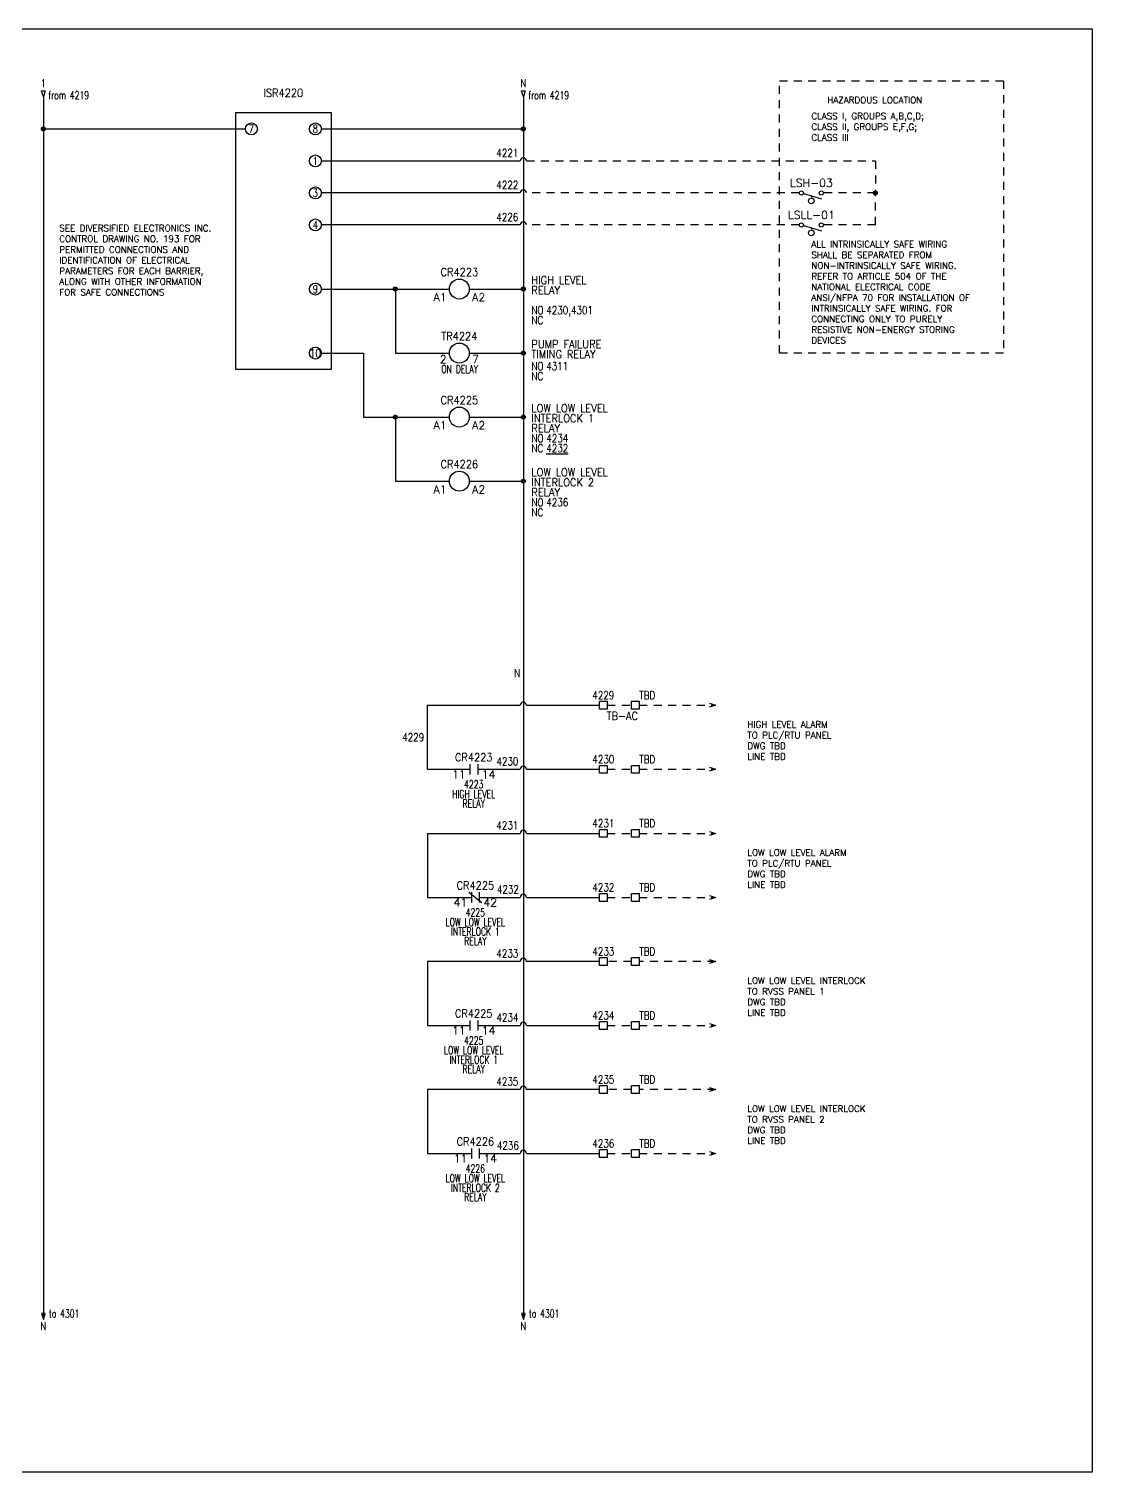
# Model space of a CAD drawing. Header units: inches. Extents: x 0 to 33.9, y 0 to 22.6.
# Drawn here: x 17.27 to 33.89, y 0.02 to 22.56 of the extents above; entities that cross this region are included whole.
import ezdxf
from ezdxf.enums import TextEntityAlignment as Align

# ---------------------------------------------------------------- set-up
doc = ezdxf.new("R2010")
doc.units = ezdxf.units.IN
doc.header["$MEASUREMENT"] = 0
doc.linetypes.add('HIDDEN2', pattern=[0.1875, 0.125, -0.0625])
for name, color, linetype in [('DESC', 150, 'Continuous'), ('DESCCHILD', 20, 'Continuous'), ('MISC', 7, 'Continuous'), ('SYMS', 7, 'Continuous'), ('TAGFIXED', 7, 'Continuous'), ('TAGS', 150, 'Continuous'), ('TERMS', 123, 'Continuous'), ('WIRENO', 72, 'Continuous'), ('WIREREF', 52, 'Continuous'), ('WIREREF_DEST', 52, 'Continuous'), ('WIRES', 7, 'Continuous'), ('XREF', 7, 'Continuous'), ('XREFCHILD', 134, 'Continuous')]:
    doc.layers.add(name, color=color, linetype=linetype)
doc.layers.add('VIEWPORTS', color=10, linetype='Continuous', plot=False)
doc.styles.get("Standard").update_dxf_attribs({"font": 'romans.shx'})
doc.styles.add('WD', font='romans.shx')

# ---------------------------------------------------------------- blocks, each defined once
blk = doc.blocks.new('WDDOT')
for radius in [0.03, 0.0187, 0.00929]:
    blk.add_circle((0, 0), radius)
blk = doc.blocks.new('HFL11')
at = {"linetype": 'Continuous'}
blk.add_line((-0.125, -0.01), (0.157, -0.091), dxfattribs=at)
blk.add_line((0, -0.046), (0, -0.08))
for centre, radius in [((-0.155, 0), 0.0322), ((0.155, 0), 0.0322), ((0, -0.125), 0.0442)]:
    blk.add_circle(centre, radius)
at = {"style": 'WD', "width": 0.7}
for tag, p in [('INST', (0, 0.732)), ('LOC', (0, 0.562)), ('DESC1', (0, 0.406)), ('DESC2', (0, 0.25)), ('XREF', (0, -0.332)), ('WDTAGALT', (0, -0.5))]:
    blk.add_attdef(tag, text='', height=0.125, dxfattribs=at).set_placement(p, align=Align.CENTER)
at = {"style": 'WD'}
blk.add_attdef('TAG1', text='', height=0.125, dxfattribs=at).set_placement((0, 0.094), align=Align.CENTER)
for tag, p, height, flags in [('X4TERM01', (-0.188, 0), 0.0125, 1), ('FAMILY', (0.038, 0.037), 0.01, 9), ('CONTACT', (0.038, 0.02), 0.01, 1), ('X1TERM02', (0.188, 0), 0.0125, 1)]:
    blk.add_attdef(tag, p, '', height=height, dxfattribs=dict(at, flags=flags))
for tag, p in [('X2LINK', (0, 0.031)), ('X8LINK', (0, -0.219))]:
    blk.add_attdef(tag, p, '', height=0.01, dxfattribs=at)
at = {"linetype": 'Continuous', "style": 'WD', "flags": 9}
for tag, p in [('CAT', (0.063, -0.007)), ('ASSYCODE', (0.063, -0.049)), ('MFG', (0.063, -0.027))]:
    blk.add_attdef(tag, text='', height=0.01, dxfattribs=at).set_placement(p, align=Align.CENTER)
at = {"linetype": 'Continuous', "style": 'WD', "flags": 8}
blk.add_attdef('TERM01', text='', height=0.125, dxfattribs=at).set_placement((-0.25, -0.031), align=Align.TOP_RIGHT)
blk.add_attdef('TERM02', text='', height=0.125, dxfattribs=at).set_placement((0.25, -0.031), align=Align.TOP_LEFT)
at = {"style": 'WD', "width": 0.7}
blk.add_attdef('RATING1', (0.249, -0.306), '', height=0.125, dxfattribs=at)
blk = doc.blocks.new('HCR1')
blk.add_circle((0, 0), 0.156)
at = {"style": 'WD'}
for tag, width, p in [('INST', 0.7, (0.006, 0.528)), ('LOC', 0.7, (0.006, 0.359)), ('TAG1', 0.9, (0, 0.202))]:
    blk.add_attdef(tag, text='', height=0.125, dxfattribs=dict(at, width=width)).set_placement(p, align=Align.CENTER)
at = {"style": 'WD', "flags": 1}
for tag, p in [('X4TERM01', (-0.156, 0)), ('X1TERM02', (0.156, 0))]:
    blk.add_attdef(tag, p, '', height=0.0125, dxfattribs=at)
at = {"linetype": 'Continuous', "style": 'WD', "flags": 9}
blk.add_attdef('ASSYCODE', text='', height=0.01, dxfattribs=at).set_placement((0, 0.125), align=Align.CENTER)
at = {"style": 'WD', "flags": 9}
blk.add_attdef('FAMILY', text='', height=0.01, dxfattribs=at).set_placement((-0.005, 0.17), align=Align.CENTER)
at = {"linetype": 'Continuous', "style": 'WD', "flags": 1}
for tag, p in [('MFG', (0, 0.14)), ('CAT', (0, 0.159))]:
    blk.add_attdef(tag, text='', height=0.01, dxfattribs=at).set_placement(p, align=Align.MIDDLE)
at = {"style": 'WD'}
for tag, p, width in [('DESC1', (1.126, 0.076), 0.9), ('DESC2', (1.126, -0.081), 0.9), ('DESC3', (1.126, -0.237), 0.9), ('XREFNO', (1.359, -0.393), 0.8), ('XREFNC', (1.359, -0.549), 0.8)]:
    blk.add_attdef(tag, p, '', height=0.125, dxfattribs=dict(at, width=width))
at = {"linetype": 'Continuous', "style": 'WD'}
blk.add_attdef('TERM01', text='', height=0.125, dxfattribs=at).set_placement((-0.2, -0.066), align=Align.TOP_RIGHT)
blk.add_attdef('TERM02', text='', height=0.125, dxfattribs=at).set_placement((0.2, -0.066), align=Align.TOP_LEFT)
at = {"style": 'WD', "width": 0.8, "flags": 8}
for tag, p in [('NO', (1.126, -0.393)), ('NC', (1.126, -0.549))]:
    blk.add_attdef(tag, p, '', height=0.125, dxfattribs=at)
blk = doc.blocks.new('HCR21')
at = {"linetype": 'Continuous'}
for p, q in [((-0.062, 0.08), (-0.062, -0.08)), ((0.062, 0.08), (0.062, -0.08))]:
    blk.add_line(p, q, dxfattribs=at)
at = {"style": 'WD'}
for tag, width, p in [('INST', 0.7, (0, 0.451)), ('TAG2', 0.9, (0, 0.125)), ('LOC', 0.7, (0, 0.281)), ('XREF', 0.7, (0, -0.297)), ('DESC1', 0.7, (0, -0.449)), ('DESC2', 0.7, (0, -0.597)), ('DESC3', 0.7, (0, -0.744))]:
    blk.add_attdef(tag, text='', height=0.125, dxfattribs=dict(at, width=width)).set_placement(p, align=Align.CENTER)
for tag, p, height, flags in [('X4TERM01', (-0.062, 0), 0.0125, 1), ('X1TERM02', (0.062, 0), 0.0125, 1), ('FAMILY', (0.097, 0.053), 0.01, 9), ('CONTACT', (0.097, 0.036), 0.01, 1)]:
    blk.add_attdef(tag, p, '', height=height, dxfattribs=dict(at, flags=flags))
for tag, p in [('X2LINK', (0, 0.125)), ('X8LINK', (0, -0.125))]:
    blk.add_attdef(tag, p, '', height=0.01, dxfattribs=at)
at = {"linetype": 'Continuous', "style": 'WD', "flags": 8}
blk.add_attdef('TERM01', text='', height=0.125, dxfattribs=at).set_placement((-0.125, -0.016), align=Align.TOP_RIGHT)
blk.add_attdef('TERM02', text='', height=0.125, dxfattribs=at).set_placement((0.125, -0.016), align=Align.TOP_LEFT)
blk = doc.blocks.new('HTD1N')
blk.add_circle((0, 0), 0.156)
at = {"style": 'WD'}
for tag, width, p in [('INST', 0.7, (0, 0.528)), ('LOC', 0.7, (0, 0.359)), ('TAG1', 0.9, (0, 0.202)), ('RATING1', 0.7, (0.006, -0.312)), ('RATING2', 0.7, (0.006, -0.469))]:
    blk.add_attdef(tag, text='', height=0.125, dxfattribs=dict(at, width=width)).set_placement(p, align=Align.CENTER)
at = {"style": 'WD', "flags": 1}
for tag, p in [('X4TERM01', (-0.156, 0)), ('X1TERM02', (0.156, 0))]:
    blk.add_attdef(tag, p, '', height=0.0125, dxfattribs=at)
at = {"linetype": 'Continuous', "style": 'WD', "flags": 9}
blk.add_attdef('ASSYCODE', text='', height=0.01, dxfattribs=at).set_placement((0, 0.094), align=Align.CENTER)
at = {"style": 'WD', "flags": 9}
blk.add_attdef('FAMILY', text='', height=0.01, dxfattribs=at).set_placement((-0.005, 0.17), align=Align.CENTER)
at = {"linetype": 'Continuous', "style": 'WD', "flags": 1}
for tag, p in [('MFG', (0, 0.14)), ('CAT', (0, 0.159))]:
    blk.add_attdef(tag, text='', height=0.01, dxfattribs=at).set_placement(p, align=Align.MIDDLE)
at = {"style": 'WD'}
for tag, p, width in [('DESC1', (1.126, 0.076), 0.9), ('DESC2', (1.126, -0.081), 0.9), ('DESC3', (1.126, -0.237), 0.9), ('XREFNO', (1.359, -0.393), 0.8), ('XREFNC', (1.359, -0.549), 0.8)]:
    blk.add_attdef(tag, p, '', height=0.125, dxfattribs=dict(at, width=width))
at = {"linetype": 'Continuous', "style": 'WD'}
blk.add_attdef('TERM01', text='', height=0.125, dxfattribs=at).set_placement((-0.2, -0.035), align=Align.TOP_RIGHT)
blk.add_attdef('TERM02', text='', height=0.125, dxfattribs=at).set_placement((0.2, -0.035), align=Align.TOP_LEFT)
at = {"style": 'WD', "width": 0.8, "flags": 8}
for tag, p in [('NO', (1.126, -0.393)), ('NC', (1.126, -0.549))]:
    blk.add_attdef(tag, p, '', height=0.125, dxfattribs=at)
blk = doc.blocks.new('HCR22')
at = {"linetype": 'Continuous'}
for p, q in [((-0.1, 0.08), (0.1, -0.08)), ((-0.062, 0.08), (-0.062, -0.08)), ((0.062, 0.08), (0.062, -0.08))]:
    blk.add_line(p, q, dxfattribs=at)
at = {"style": 'WD'}
for tag, width, p in [('INST', 0.7, (0, 0.451)), ('TAG2', 0.9, (0, 0.125)), ('LOC', 0.7, (0, 0.281)), ('XREF', 0.7, (0, -0.297)), ('DESC1', 0.7, (0, -0.449)), ('DESC2', 0.7, (0, -0.597)), ('DESC3', 0.7, (0, -0.744))]:
    blk.add_attdef(tag, text='', height=0.125, dxfattribs=dict(at, width=width)).set_placement(p, align=Align.CENTER)
for tag, p, height, flags in [('X4TERM01', (-0.062, 0), 0.0125, 1), ('X1TERM02', (0.062, 0), 0.0125, 1), ('FAMILY', (0.097, 0.036), 0.01, 9), ('CONTACT', (0.097, 0.02), 0.01, 1)]:
    blk.add_attdef(tag, p, '', height=height, dxfattribs=dict(at, flags=flags))
for tag, p in [('X2LINK', (0, 0.125)), ('X8LINK', (0, -0.125))]:
    blk.add_attdef(tag, p, '', height=0.01, dxfattribs=at)
at = {"linetype": 'Continuous', "style": 'WD', "flags": 8}
blk.add_attdef('TERM01', text='', height=0.125, dxfattribs=at).set_placement((-0.125, -0.016), align=Align.TOP_RIGHT)
blk.add_attdef('TERM02', text='', height=0.125, dxfattribs=at).set_placement((0.125, -0.016), align=Align.TOP_LEFT)
blk = doc.blocks.new('HT0W01')
for p, q in [((-0.062, 0.062), (0.062, 0.062)), ((-0.062, -0.062), (-0.062, 0.062)), ((0.062, 0.062), (0.062, -0.062)), ((0.062, -0.062), (-0.062, -0.062))]:
    blk.add_line(p, q)
at = {"style": 'WD'}
for tag, p, width in [('INST', (0.062, 0.42), 0.7), ('LOC', (0.062, 0.25), 0.7), ('DESC1', (0.05, -0.385), 0.8)]:
    blk.add_attdef(tag, p, '', height=0.125, dxfattribs=dict(at, width=width))
at = {"linetype": 'Continuous', "style": 'WD', "width": 0.8, "flags": 8}
blk.add_attdef('WIRENO', text='', height=0.125, dxfattribs=at).set_placement((0, 0.094), align=Align.CENTER)
at = {"style": 'WD', "flags": 1}
for tag, p, height in [('X4TERM01', (-0.062, 0), 0.0125), ('X4TERMDESC01', (-0.055, -0.023), 0.025), ('X2TERMDESC01', (-0.006, 0.029), 0.025), ('STRIPSEQ', (0, 0), 0.00125), ('X2TERM01', (0, 0.062), 0.0125), ('X1TERMDESC01', (0.039, 0.007), 0.025), ('X1TERM01', (0.062, 0), 0.0125), ('LINKTERM', (0, -0.002), 0.00125), ('X8TERM01', (0, -0.062), 0.0125), ('X8TERMDESC01', (0, -0.054), 0.025)]:
    blk.add_attdef(tag, p, '', height=height, dxfattribs=at)
at = {"linetype": 'Continuous', "style": 'WD'}
for tag, p, height, width, flags in [('TAGSTRIP', (0.05, -0.229), 0.125, 0.9, 8), ('DESC2', (0.05, -0.541), 0.125, 0.8, 8), ('CAT', (0.213, -0.406), 0.109, 0.8, 1), ('DESC3', (0.05, -0.698), 0.125, 0.8, 8)]:
    blk.add_attdef(tag, p, '', height=height, dxfattribs=dict(at, width=width, flags=flags))
at = {"linetype": 'Continuous', "style": 'WD', "width": 0.8, "flags": 1}
blk.add_attdef('MFG', text='', height=0.109, dxfattribs=at).set_placement((0.088, -0.406), align=Align.RIGHT)
at = {"style": 'WD', "width": 0.7, "flags": 1}
blk.add_attdef('ASSYCODE', (0.062, -0.281), '', height=0.01, dxfattribs=at)
blk = doc.blocks.new('HT1001')
for p, q in [((-0.062, 0.062), (0.062, 0.062)), ((-0.062, -0.062), (-0.062, 0.062)), ((0.062, 0.062), (0.062, -0.062)), ((0.062, -0.062), (-0.062, -0.062))]:
    blk.add_line(p, q)
at = {"style": 'WD'}
for tag, p, width in [('INST', (0.062, 0.42), 0.7), ('LOC', (0.062, 0.25), 0.7), ('DESC1', (0.05, -0.385), 0.8)]:
    blk.add_attdef(tag, p, '', height=0.125, dxfattribs=dict(at, width=width))
at = {"style": 'WD', "flags": 1}
for tag, p, height in [('X4TERM01', (-0.062, 0), 0.0125), ('X4TERMDESC01', (-0.055, -0.023), 0.025), ('X2TERMDESC01', (-0.006, 0.029), 0.025), ('STRIPSEQ', (0, 0), 0.00125), ('X2TERM01', (0, 0.062), 0.0125), ('X2PIN01', (0.033, 0.084), 0.0125), ('X1TERMDESC01', (0.039, 0.007), 0.025), ('X1TERM01', (0.062, 0), 0.0125), ('X1PIN01', (0.087, 0.016), 0.0125), ('X4PIN01', (-0.114, -0.038), 0.0125), ('LINKTERM', (0, -0.002), 0.00125), ('X8TERM01', (0, -0.062), 0.0125), ('X8TERMDESC01', (0, -0.054), 0.025), ('X8PIN01', (0.026, -0.096), 0.0125)]:
    blk.add_attdef(tag, p, '', height=height, dxfattribs=at)
at = {"linetype": 'Continuous', "style": 'WD'}
for tag, p, height, width, flags in [('TERM01', (0.062, 0.094), 0.125, 0.8, 8), ('TAGSTRIP', (0.05, -0.229), 0.125, 0.9, 8), ('DESC2', (0.05, -0.541), 0.125, 0.8, 8), ('CAT', (0.213, -0.406), 0.109, 0.8, 1), ('DESC3', (0.05, -0.698), 0.125, 0.8, 8)]:
    blk.add_attdef(tag, p, '', height=height, dxfattribs=dict(at, width=width, flags=flags))
at = {"linetype": 'Continuous', "style": 'WD', "width": 0.8, "flags": 1}
blk.add_attdef('MFG', text='', height=0.109, dxfattribs=at).set_placement((0.088, -0.406), align=Align.RIGHT)
at = {"style": 'WD', "width": 0.7, "flags": 1}
blk.add_attdef('ASSYCODE', (0.062, -0.281), '', height=0.01, dxfattribs=at)
blk = doc.blocks.new('HA1D2')
blk.add_lwpolyline([(0, 0.094), (0.031, 0.094), (0, 0), (-0.031, 0.094), (0, 0.094)])
at = {"style": 'WD', "width": 0.8, "flags": 8}
blk.add_attdef('WIRENO', text='', height=0.125, dxfattribs=at).set_placement((0, 0.15), align=Align.CENTER)
at = {"style": 'WD', "flags": 1}
for tag, p in [('X8TERM01', (0, 0)), ('SIGCODE', (0.026, 0.066))]:
    blk.add_attdef(tag, p, '', height=0.01, dxfattribs=at)
at = {"style": 'WD', "width": 0.7}
for tag, p in [('XREF', (0.077, -0.037)), ('DESC1', (0.077, -0.206))]:
    blk.add_attdef(tag, p, '', height=0.125, dxfattribs=at)
blk = doc.blocks.new('HA1S4')
for points in [[(0, 0), (-0.031, 0), (0, -0.094), (0.031, 0), (0, 0)], [(0.016, -0.011), (-0.016, -0.011), (0, -0.058), (0.016, -0.011)]]:
    blk.add_lwpolyline(points)
at = {"style": 'WD', "width": 0.7}
for tag, p in [('DESC1', (0.088, 0.113)), ('XREF', (0.088, -0.062))]:
    blk.add_attdef(tag, p, '', height=0.125, dxfattribs=at)
at = {"style": 'WD', "flags": 1}
for tag, p in [('X2TERM01', (0, 0)), ('SIGCODE', (0.035, -0.083))]:
    blk.add_attdef(tag, p, '', height=0.01, dxfattribs=at)
at = {"style": 'WD', "width": 0.8, "flags": 8}
blk.add_attdef('WIRENO', text='', height=0.125, dxfattribs=at).set_placement((0, -0.259), align=Align.CENTER)
blk = doc.blocks.new('HA1X1')
for p, q in [((-0.09375, 0.03125), (0, 0)), ((0, 0), (-0.09375, -0.03125))]:
    blk.add_line(p, q)
at = {"style": 'WD', "flags": 1}
blk.add_attdef('X4TERM01', (0, 0), '', height=0.01, dxfattribs=at)
at = {"style": 'WD', "width": 0.9}
blk.add_attdef('DESC1', (0.1, 0.0406), '', height=0.125, dxfattribs=at)
blk.add_attdef('DESC2', text='', height=0.125, dxfattribs=at).set_placement((0.1, -0.025), align=Align.TOP_LEFT)
blk = doc.blocks.new('WD_WNV')
at = {"linetype": 'Continuous', "style": 'WD', "width": 0.8}
blk.add_attdef('WIRENO', text='', height=0.125, dxfattribs=at).set_placement((-0.05, 0), align=Align.MIDDLE_RIGHT)
at = {"style": 'WD', "flags": 1}
for tag, p in [('W01USER', (-0.062, 0.094)), ('W02USER', (-0.062, 0.086)), ('W03USER', (-0.062, 0.078)), ('W04USER', (-0.062, 0.07)), ('W05USER', (-0.062, 0.062)), ('W06USER', (-0.062, 0.055)), ('W07USER', (-0.062, 0.047)), ('W08USER', (-0.062, 0.039)), ('W09USER', (-0.062, 0.031)), ('W10USER', (-0.062, 0.023))]:
    blk.add_attdef(tag, text='', height=0.005, dxfattribs=at).set_placement(p, align=Align.CENTER)
blk = doc.blocks.new('WD_WNH')
at = {"linetype": 'Continuous', "style": 'WD', "width": 0.8}
blk.add_attdef('WIRENO', text='', height=0.125, dxfattribs=at).set_placement((0, 0.062), align=Align.CENTER)
at = {"style": 'WD', "flags": 1}
for tag, p in [('W01USER', (0, 0.078)), ('W02USER', (0, 0.07)), ('W03USER', (0, 0.062)), ('W04USER', (0, 0.055)), ('W05USER', (0, 0.047)), ('W06USER', (0, 0.039)), ('W07USER', (0, 0.031)), ('W08USER', (0, 0.023)), ('W09USER', (0, 0.016)), ('W10USER', (0, 0.008))]:
    blk.add_attdef(tag, text='', height=0.005, dxfattribs=at).set_placement(p, align=Align.CENTER)
blk = doc.blocks.new('ICR_120_AAE')
blk.add_lwpolyline([(-0.25, -3.75), (1.25, -3.75), (1.25, 0.25), (-0.25, 0.25)], close=True)
for centre in [(0, 0), (1, 0), (1, -0.5), (1, -1), (1, -1.5), (1, -2.5), (1, -3.5)]:
    blk.add_circle(centre, 0.0938)
at = {"style": 'WD'}
for tag, p, width in [('DESC1', (0.25, 1.25), 0.9), ('DESC2', (0.25, 1), 0.9), ('DESC3', (0.25, 0.75), 0.9), ('XREFNO', (0.25, -2.25), 0.8), ('XREFNC', (0.25, -2.5), 0.8)]:
    blk.add_attdef(tag, p, '', height=0.125, dxfattribs=dict(at, width=width))
for tag, width, p in [('TAG1', 0.9, (0.5, 0.5)), ('INST', 0.7, (0.5, -1.25)), ('LOC', 0.7, (0.5, -1.5))]:
    blk.add_attdef(tag, text='', height=0.125, dxfattribs=dict(at, width=width)).set_placement(p, align=Align.CENTER)
at = {"style": 'WD', "width": 0.8}
for tag, p in [('TERM01', (0, 0)), ('TERM02', (1, 0)), ('X4TERMDESC01', (0.301, -0.162)), ('X1TERMDESC02', (1.315, -0.162)), ('TERM03', (1, -0.5)), ('X1TERMDESC03', (1.315, -0.662)), ('TERM04', (1, -1)), ('X1TERMDESC04', (1.318, -1.163)), ('TERM05', (1, -1.5)), ('X1TERMDESC05', (1.315, -1.663)), ('TERM08', (1, -2.5)), ('X1TERMDESC08', (1.315, -2.663)), ('TERM09', (1, -3.5)), ('X1TERMDESC09', (1.313, -3.663))]:
    blk.add_attdef(tag, text='', height=0.125, dxfattribs=at).set_placement(p, align=Align.MIDDLE)
at = {"style": 'WD', "flags": 1}
for tag, p in [('X4TERM01', (-0.094, 0)), ('X1TERM02', (1.094, 0)), ('X1TERM03', (1.094, -0.5)), ('X1TERM04', (1.094, -1)), ('X1TERM05', (1.094, -1.5)), ('X1TERM08', (1.094, -2.5)), ('X1TERM09', (1.094, -3.5))]:
    blk.add_attdef(tag, p, '', height=0.01, dxfattribs=at)
at = {"style": 'WD', "width": 0.8, "flags": 8}
for tag, p in [('NO', (1.75, 0)), ('NC', (1.75, -0.25))]:
    blk.add_attdef(tag, p, '', height=0.125, dxfattribs=at)
at = {"style": 'WD', "flags": 9}
for tag, p in [('ASSYCODE', (0.25, -0.5)), ('FAMILY', (0.25, -0.75))]:
    blk.add_attdef(tag, text='', height=0.01, dxfattribs=at).set_placement(p, align=Align.CENTER)
at = {"style": 'WD', "flags": 1}
for tag, p in [('MFG', (0.5, -0.5)), ('CAT', (0.5, -0.75))]:
    blk.add_attdef(tag, text='', height=0.01, dxfattribs=at).set_placement(p, align=Align.MIDDLE)

msp = doc.modelspace()

# ---------------------------------------------------------------- linework, layer by layer
at = {"linetype": 'HIDDEN2'}
msp.add_lwpolyline([(29, 21.75), (32.5, 21.75), (32.5, 17.5), (29, 17.5)], close=True, dxfattribs=at)
at = {"layer": 'VIEWPORTS'}
msp.add_lwpolyline([(0.025, 22.562), (33.888, 22.562), (33.888, 0.025), (0.025, 0.025)], close=True, dxfattribs=at)
at = {"layer": 'WIRES'}
for p, q in [((17.5, 21.5), (17.5, 2.5)), ((25, 21.5), (25, 2.5)), ((17.5, 21), (20.656, 21)), ((21.844, 21), (25, 21)), ((21.844, 20.5), (24.95, 20.5)), ((24.95, 20), (21.844, 20)), ((24.95, 19.5), (21.844, 19.5)), ((21.844, 18.5), (23, 18.5)), ((23, 18.5), (23.844, 18.5)), ((23, 18.5), (23, 17.5)), ((24.156, 18.5), (25, 18.5)), ((21.844, 17.5), (22.5, 17.5)), ((22.5, 17.5), (22.5, 16.5)), ((23, 17.5), (23.844, 17.5)), ((24.156, 17.5), (25, 17.5)), ((22.5, 16.5), (23.844, 16.5)), ((23, 16.5), (23, 15.5)), ((24.156, 16.5), (25, 16.5)), ((23, 15.5), (23.844, 15.5)), ((24.156, 15.5), (25, 15.5)), ((23.5, 11), (23.5, 12)), ((23.5, 12), (24.95, 12)), ((25.05, 12), (26.188, 12)), ((23.5, 11), (24.163, 11)), ((24.288, 11), (24.95, 11)), ((25.05, 11), (26.188, 11)), ((23.5, 10), (24.95, 10)), ((23.5, 10), (23.5, 9)), ((25.05, 10), (26.188, 10)), ((23.5, 9), (24.188, 9)), ((24.312, 9), (24.95, 9)), ((25.05, 9), (26.188, 9)), ((24.95, 8), (23.5, 8)), ((23.5, 8), (23.5, 7)), ((26.188, 8), (25.05, 8)), ((23.5, 7), (24.163, 7)), ((24.288, 7), (24.95, 7)), ((25.05, 7), (26.188, 7)), ((24.95, 6), (23.5, 6)), ((23.5, 6), (23.5, 5)), ((26.188, 6), (25.05, 6)), ((23.5, 5), (24.188, 5)), ((24.312, 5), (24.95, 5)), ((25.05, 5), (26.188, 5))]:
    msp.add_line(p, q, dxfattribs=at)
at = {"layer": 'WIRES', "linetype": 'HIDDEN2'}
for p, q in [((25.05, 20.5), (30.5, 20.5)), ((30.5, 20.5), (30.5, 20)), ((29.312, 20), (25.05, 20)), ((30.5, 20), (29.688, 20)), ((30.5, 19.5), (30.5, 20)), ((29.312, 19.5), (25.05, 19.5)), ((30.5, 19.5), (29.688, 19.5)), ((26.312, 12), (26.688, 12)), ((26.812, 12), (28, 12)), ((26.312, 11), (26.688, 11)), ((26.812, 11), (28, 11)), ((26.312, 10), (26.688, 10)), ((26.812, 10), (28, 10)), ((26.312, 9), (26.688, 9)), ((26.812, 9), (28, 9)), ((26.688, 8), (26.312, 8)), ((28, 8), (26.812, 8)), ((26.312, 7), (26.688, 7)), ((26.812, 7), (28, 7)), ((26.688, 6), (26.312, 6)), ((28, 6), (26.812, 6)), ((26.312, 5), (26.688, 5)), ((26.812, 5), (28, 5))]:
    msp.add_line(p, q, dxfattribs=at)
at = {"layer": 'WIRES'}
for centre in [(25, 20.5), (25, 20), (25, 19.5), (25, 12), (25, 11), (25, 10), (25, 9), (25, 8), (25, 7), (25, 6), (25, 5)]:
    msp.add_arc(centre, 0.05, 0, 180, dxfattribs=at)

# ---------------------------------------------------------------- block references
at = {"layer": 'SYMS'}
ref = msp.add_blockref('HA1D2', (17.5, 21.5), dxfattribs=at)
ref.add_attrib('WIRENO', '1', dxfattribs={"layer": 'WIREREF_DEST', "height": 0.125, "style": 'WD', "width": 0.8, "flags": 8}).set_placement((17.5, 21.65), align=Align.CENTER)
ref.add_attrib('XREF', 'from 4219', (17.577, 21.463), dxfattribs={"layer": 'XREF', "height": 0.125, "style": 'WD', "width": 0.7})
ref = msp.add_blockref('HA1D2', (25, 21.5), dxfattribs=at)
ref.add_attrib('WIRENO', 'N', dxfattribs={"layer": 'WIREREF_DEST', "height": 0.125, "style": 'WD', "width": 0.8, "flags": 8}).set_placement((25, 21.65), align=Align.CENTER)
ref.add_attrib('XREF', 'from 4219', (25.077, 21.463), dxfattribs={"layer": 'XREF', "height": 0.125, "style": 'WD', "width": 0.7})
ref = msp.add_blockref('ICR_120_AAE', (20.75, 21), dxfattribs=at)
ref.add_attrib('TERM01', '7', dxfattribs={"layer": 'TERMS', "height": 0.125, "style": 'WD', "width": 0.8}).set_placement((20.75, 21), align=Align.MIDDLE)
ref.add_attrib('TERM02', '8', dxfattribs={"layer": 'TERMS', "height": 0.125, "style": 'WD', "width": 0.8}).set_placement((21.75, 21), align=Align.MIDDLE)
ref.add_attrib('TERM03', '1', dxfattribs={"layer": 'TERMS', "height": 0.125, "style": 'WD', "width": 0.8}).set_placement((21.75, 20.5), align=Align.MIDDLE)
ref.add_attrib('TERM04', '3', dxfattribs={"layer": 'TERMS', "height": 0.125, "style": 'WD', "width": 0.8}).set_placement((21.75, 20), align=Align.MIDDLE)
ref.add_attrib('TERM05', '4', dxfattribs={"layer": 'TERMS', "height": 0.125, "style": 'WD', "width": 0.8}).set_placement((21.75, 19.5), align=Align.MIDDLE)
ref.add_attrib('TERM08', '9', dxfattribs={"layer": 'TERMS', "height": 0.125, "style": 'WD', "width": 0.8}).set_placement((21.75, 18.5), align=Align.MIDDLE)
ref.add_attrib('TERM09', '10', dxfattribs={"layer": 'TERMS', "height": 0.125, "style": 'WD', "width": 0.8}).set_placement((21.75, 17.5), align=Align.MIDDLE)
ref.add_attrib('TAG1', 'ISR4220', dxfattribs={"layer": 'TAGS', "height": 0.125, "style": 'WD', "width": 0.9}).set_placement((21.25, 21.5), align=Align.CENTER)
for name, p in [('WDDOT', (17.5, 21)), ('WDDOT', (25, 21)), ('WDDOT', (30.5, 20)), ('WDDOT', (23, 18.5)), ('WDDOT', (25, 18.5)), ('WDDOT', (25, 17.5)), ('WDDOT', (23, 16.5)), ('WDDOT', (25, 16.5)), ('WDDOT', (25, 15.5)), ('HA1X1', (28, 12)), ('HA1X1', (28, 11)), ('HA1X1', (28, 10)), ('HA1X1', (28, 9)), ('HA1X1', (28, 8)), ('HA1X1', (28, 7)), ('HA1X1', (28, 6)), ('HA1X1', (28, 5))]:
    msp.add_blockref(name, p, dxfattribs=at)
ref = msp.add_blockref('HFL11', (29.5, 20), dxfattribs=at)
ref.add_attrib('TAG1F', 'LSH-03', dxfattribs={"layer": 'TAGFIXED', "height": 0.125, "style": 'WD'}).set_placement((29.5, 20.094), align=Align.CENTER)
ref = msp.add_blockref('HFL11', (29.5, 19.5), dxfattribs=at)
ref.add_attrib('TAG1F', 'LSLL-01', dxfattribs={"layer": 'TAGFIXED', "height": 0.125, "style": 'WD'}).set_placement((29.5, 19.594), align=Align.CENTER)
ref = msp.add_blockref('HCR1', (24, 18.5), dxfattribs=at)
ref.add_attrib('NC', 'NC', (25.126, 17.951), dxfattribs={"layer": 'MISC', "height": 0.125, "style": 'WD', "width": 0.8, "flags": 8})
ref.add_attrib('NO', 'NO', (25.126, 18.107), dxfattribs={"layer": 'MISC', "height": 0.125, "style": 'WD', "width": 0.8, "flags": 8})
ref.add_attrib('TERM02', 'A2', dxfattribs={"layer": 'TERMS', "linetype": 'Continuous', "height": 0.125, "style": 'WD'}).set_placement((24.2, 18.434), align=Align.TOP_LEFT)
ref.add_attrib('TERM01', 'A1', dxfattribs={"layer": 'TERMS', "linetype": 'Continuous', "height": 0.125, "style": 'WD'}).set_placement((23.8, 18.434), align=Align.TOP_RIGHT)
ref.add_attrib('XREFNO', '4230,4301', (25.359, 18.107), dxfattribs={"layer": 'XREF', "height": 0.125, "style": 'WD', "width": 0.8})
ref.add_attrib('DESC2', 'RELAY', (25.126, 18.419), dxfattribs={"layer": 'DESC', "height": 0.125, "style": 'WD', "width": 0.9})
ref.add_attrib('DESC1', 'HIGH LEVEL', (25.126, 18.576), dxfattribs={"layer": 'DESC', "height": 0.125, "style": 'WD', "width": 0.9})
ref.add_attrib('TAG1', 'CR4223', dxfattribs={"layer": 'TAGS', "height": 0.125, "style": 'WD', "width": 0.9}).set_placement((24, 18.702), align=Align.CENTER)
ref = msp.add_blockref('HTD1N', (24, 17.5), dxfattribs=at)
ref.add_attrib('RATING1', 'ON DELAY', dxfattribs={"layer": 'MISC', "height": 0.125, "style": 'WD', "width": 0.7}).set_placement((24.006, 17.188), align=Align.CENTER)
ref.add_attrib('NC', 'NC', (25.126, 17.077), dxfattribs={"layer": 'MISC', "height": 0.125, "style": 'WD', "width": 0.8, "flags": 8})
ref.add_attrib('NO', 'NO', (25.126, 17.233), dxfattribs={"layer": 'MISC', "height": 0.125, "style": 'WD', "width": 0.8, "flags": 8})
ref.add_attrib('TERM02', '7', dxfattribs={"layer": 'TERMS', "linetype": 'Continuous', "height": 0.125, "style": 'WD'}).set_placement((24.2, 17.465), align=Align.TOP_LEFT)
ref.add_attrib('TERM01', '2', dxfattribs={"layer": 'TERMS', "linetype": 'Continuous', "height": 0.125, "style": 'WD'}).set_placement((23.8, 17.465), align=Align.TOP_RIGHT)
ref.add_attrib('XREFNO', '4311', (25.359, 17.233), dxfattribs={"layer": 'XREF', "height": 0.125, "style": 'WD', "width": 0.8})
ref.add_attrib('DESC2', 'TIMING RELAY', (25.126, 17.419), dxfattribs={"layer": 'DESC', "height": 0.125, "style": 'WD', "width": 0.9})
ref.add_attrib('DESC1', 'PUMP FAILURE', (25.126, 17.576), dxfattribs={"layer": 'DESC', "height": 0.125, "style": 'WD', "width": 0.9})
ref.add_attrib('TAG1', 'TR4224', dxfattribs={"layer": 'TAGS', "height": 0.125, "style": 'WD', "width": 0.9}).set_placement((24, 17.702), align=Align.CENTER)
ref = msp.add_blockref('HCR1', (24, 16.5), dxfattribs=at)
ref.add_attrib('DESC3', 'RELAY', (25.126, 16.263), dxfattribs={"layer": 'DESC', "height": 0.125, "style": 'WD', "width": 0.9})
ref.add_attrib('NC', 'NC', (25.126, 15.951), dxfattribs={"layer": 'MISC', "height": 0.125, "style": 'WD', "width": 0.8, "flags": 8})
ref.add_attrib('NO', 'NO', (25.126, 16.107), dxfattribs={"layer": 'MISC', "height": 0.125, "style": 'WD', "width": 0.8, "flags": 8})
ref.add_attrib('TERM02', 'A2', dxfattribs={"layer": 'TERMS', "linetype": 'Continuous', "height": 0.125, "style": 'WD'}).set_placement((24.2, 16.434), align=Align.TOP_LEFT)
ref.add_attrib('TERM01', 'A1', dxfattribs={"layer": 'TERMS', "linetype": 'Continuous', "height": 0.125, "style": 'WD'}).set_placement((23.8, 16.434), align=Align.TOP_RIGHT)
ref.add_attrib('XREFNC', '%%u4232%%u', (25.359, 15.951), dxfattribs={"layer": 'XREF', "height": 0.125, "style": 'WD', "width": 0.8})
ref.add_attrib('XREFNO', '4234', (25.359, 16.107), dxfattribs={"layer": 'XREF', "height": 0.125, "style": 'WD', "width": 0.8})
ref.add_attrib('DESC2', 'INTERLOCK 1', (25.126, 16.419), dxfattribs={"layer": 'DESC', "height": 0.125, "style": 'WD', "width": 0.9})
ref.add_attrib('DESC1', 'LOW LOW LEVEL', (25.126, 16.576), dxfattribs={"layer": 'DESC', "height": 0.125, "style": 'WD', "width": 0.9})
ref.add_attrib('TAG1', 'CR4225', dxfattribs={"layer": 'TAGS', "height": 0.125, "style": 'WD', "width": 0.9}).set_placement((24, 16.702), align=Align.CENTER)
ref = msp.add_blockref('HCR1', (24, 15.5), dxfattribs=at)
ref.add_attrib('DESC3', 'RELAY', (25.126, 15.263), dxfattribs={"layer": 'DESC', "height": 0.125, "style": 'WD', "width": 0.9})
ref.add_attrib('NC', 'NC', (25.126, 14.951), dxfattribs={"layer": 'MISC', "height": 0.125, "style": 'WD', "width": 0.8, "flags": 8})
ref.add_attrib('NO', 'NO', (25.126, 15.107), dxfattribs={"layer": 'MISC', "height": 0.125, "style": 'WD', "width": 0.8, "flags": 8})
ref.add_attrib('TERM02', 'A2', dxfattribs={"layer": 'TERMS', "linetype": 'Continuous', "height": 0.125, "style": 'WD'}).set_placement((24.2, 15.434), align=Align.TOP_LEFT)
ref.add_attrib('TERM01', 'A1', dxfattribs={"layer": 'TERMS', "linetype": 'Continuous', "height": 0.125, "style": 'WD'}).set_placement((23.8, 15.434), align=Align.TOP_RIGHT)
ref.add_attrib('XREFNO', '4236', (25.359, 15.107), dxfattribs={"layer": 'XREF', "height": 0.125, "style": 'WD', "width": 0.8})
ref.add_attrib('DESC2', 'INTERLOCK 2', (25.126, 15.419), dxfattribs={"layer": 'DESC', "height": 0.125, "style": 'WD', "width": 0.9})
ref.add_attrib('DESC1', 'LOW LOW LEVEL', (25.126, 15.576), dxfattribs={"layer": 'DESC', "height": 0.125, "style": 'WD', "width": 0.9})
ref.add_attrib('TAG1', 'CR4226', dxfattribs={"layer": 'TAGS', "height": 0.125, "style": 'WD', "width": 0.9}).set_placement((24, 15.702), align=Align.CENTER)
ref = msp.add_blockref('HT0W01', (26.25, 12), dxfattribs=at)
ref.add_attrib('WIRENO', '4229', dxfattribs={"layer": 'WIREREF', "linetype": 'Continuous', "height": 0.125, "style": 'WD', "width": 0.8, "flags": 8}).set_placement((26.25, 12.094), align=Align.CENTER)
ref.add_attrib('TAGSTRIP', 'TB-AC', (26.3, 11.771), dxfattribs={"layer": 'TAGS', "linetype": 'Continuous', "height": 0.125, "style": 'WD', "width": 0.9, "flags": 8})
ref = msp.add_blockref('HT1001', (26.75, 12), dxfattribs=at)
ref.add_attrib('TERM01', 'TBD', (26.812, 12.094), dxfattribs={"layer": 'TERMS', "linetype": 'Continuous', "height": 0.125, "style": 'WD', "width": 0.8, "flags": 8})
ref = msp.add_blockref('HCR21', (24.225, 11), dxfattribs=at)
ref.add_attrib('TERM02', '14', dxfattribs={"layer": 'TERMS', "linetype": 'Continuous', "height": 0.125, "style": 'WD', "flags": 8}).set_placement((24.35, 10.984), align=Align.TOP_LEFT)
ref.add_attrib('TERM01', '11', dxfattribs={"layer": 'TERMS', "linetype": 'Continuous', "height": 0.125, "style": 'WD', "flags": 8}).set_placement((24.1, 10.984), align=Align.TOP_RIGHT)
ref.add_attrib('XREF', '4223', dxfattribs={"layer": 'XREFCHILD', "height": 0.125, "style": 'WD', "width": 0.7}).set_placement((24.225, 10.703), align=Align.CENTER)
ref.add_attrib('DESC2', 'RELAY', dxfattribs={"layer": 'DESCCHILD', "height": 0.125, "style": 'WD', "width": 0.7}).set_placement((24.225, 10.403), align=Align.CENTER)
ref.add_attrib('DESC1', 'HIGH LEVEL', dxfattribs={"layer": 'DESCCHILD', "height": 0.125, "style": 'WD', "width": 0.7}).set_placement((24.225, 10.551), align=Align.CENTER)
ref.add_attrib('TAG2', 'CR4223', dxfattribs={"layer": 'TAGS', "height": 0.125, "style": 'WD', "width": 0.9}).set_placement((24.225, 11.125), align=Align.CENTER)
ref = msp.add_blockref('HT0W01', (26.25, 11), dxfattribs=at)
ref.add_attrib('WIRENO', '4230', dxfattribs={"layer": 'WIREREF', "linetype": 'Continuous', "height": 0.125, "style": 'WD', "width": 0.8, "flags": 8}).set_placement((26.25, 11.094), align=Align.CENTER)
ref = msp.add_blockref('HT1001', (26.75, 11), dxfattribs=at)
ref.add_attrib('TERM01', 'TBD', (26.812, 11.094), dxfattribs={"layer": 'TERMS', "linetype": 'Continuous', "height": 0.125, "style": 'WD', "width": 0.8, "flags": 8})
ref = msp.add_blockref('HT0W01', (26.25, 10), dxfattribs=at)
ref.add_attrib('WIRENO', '4231', dxfattribs={"layer": 'WIREREF', "linetype": 'Continuous', "height": 0.125, "style": 'WD', "width": 0.8, "flags": 8}).set_placement((26.25, 10.094), align=Align.CENTER)
ref = msp.add_blockref('HT1001', (26.75, 10), dxfattribs=at)
ref.add_attrib('TERM01', 'TBD', (26.812, 10.094), dxfattribs={"layer": 'TERMS', "linetype": 'Continuous', "height": 0.125, "style": 'WD', "width": 0.8, "flags": 8})
ref = msp.add_blockref('HCR22', (24.25, 9), dxfattribs=at)
ref.add_attrib('DESC3', 'RELAY', dxfattribs={"layer": 'DESCCHILD', "height": 0.125, "style": 'WD', "width": 0.7}).set_placement((24.25, 8.256), align=Align.CENTER)
ref.add_attrib('DESC2', 'INTERLOCK 1', dxfattribs={"layer": 'DESCCHILD', "height": 0.125, "style": 'WD', "width": 0.7}).set_placement((24.25, 8.403), align=Align.CENTER)
ref.add_attrib('DESC1', 'LOW LOW LEVEL', dxfattribs={"layer": 'DESCCHILD', "height": 0.125, "style": 'WD', "width": 0.7}).set_placement((24.25, 8.551), align=Align.CENTER)
ref.add_attrib('XREF', '4225', dxfattribs={"layer": 'XREFCHILD', "height": 0.125, "style": 'WD', "width": 0.7}).set_placement((24.25, 8.703), align=Align.CENTER)
ref.add_attrib('TERM02', '42', dxfattribs={"layer": 'TERMS', "linetype": 'Continuous', "height": 0.125, "style": 'WD', "flags": 8}).set_placement((24.375, 8.984), align=Align.TOP_LEFT)
ref.add_attrib('TERM01', '41', dxfattribs={"layer": 'TERMS', "linetype": 'Continuous', "height": 0.125, "style": 'WD', "flags": 8}).set_placement((24.125, 8.984), align=Align.TOP_RIGHT)
ref.add_attrib('TAG2', 'CR4225', dxfattribs={"layer": 'TAGS', "height": 0.125, "style": 'WD', "width": 0.9}).set_placement((24.25, 9.125), align=Align.CENTER)
ref = msp.add_blockref('HT0W01', (26.25, 9), dxfattribs=at)
ref.add_attrib('WIRENO', '4232', dxfattribs={"layer": 'WIREREF', "linetype": 'Continuous', "height": 0.125, "style": 'WD', "width": 0.8, "flags": 8}).set_placement((26.25, 9.094), align=Align.CENTER)
ref = msp.add_blockref('HT1001', (26.75, 9), dxfattribs=at)
ref.add_attrib('TERM01', 'TBD', (26.812, 9.094), dxfattribs={"layer": 'TERMS', "linetype": 'Continuous', "height": 0.125, "style": 'WD', "width": 0.8, "flags": 8})
ref = msp.add_blockref('HT0W01', (26.25, 8), dxfattribs=at)
ref.add_attrib('WIRENO', '4233', dxfattribs={"layer": 'WIREREF', "linetype": 'Continuous', "height": 0.125, "style": 'WD', "width": 0.8, "flags": 8}).set_placement((26.25, 8.094), align=Align.CENTER)
ref = msp.add_blockref('HT1001', (26.75, 8), dxfattribs=at)
ref.add_attrib('TERM01', 'TBD', (26.812, 8.094), dxfattribs={"layer": 'TERMS', "linetype": 'Continuous', "height": 0.125, "style": 'WD', "width": 0.8, "flags": 8})
ref = msp.add_blockref('HCR21', (24.225, 7), dxfattribs=at)
ref.add_attrib('DESC3', 'RELAY', dxfattribs={"layer": 'DESCCHILD', "height": 0.125, "style": 'WD', "width": 0.7}).set_placement((24.225, 6.256), align=Align.CENTER)
ref.add_attrib('TERM02', '14', dxfattribs={"layer": 'TERMS', "linetype": 'Continuous', "height": 0.125, "style": 'WD', "flags": 8}).set_placement((24.35, 6.984), align=Align.TOP_LEFT)
ref.add_attrib('TERM01', '11', dxfattribs={"layer": 'TERMS', "linetype": 'Continuous', "height": 0.125, "style": 'WD', "flags": 8}).set_placement((24.1, 6.984), align=Align.TOP_RIGHT)
ref.add_attrib('XREF', '4225', dxfattribs={"layer": 'XREFCHILD', "height": 0.125, "style": 'WD', "width": 0.7}).set_placement((24.225, 6.703), align=Align.CENTER)
ref.add_attrib('DESC2', 'INTERLOCK 1', dxfattribs={"layer": 'DESCCHILD', "height": 0.125, "style": 'WD', "width": 0.7}).set_placement((24.225, 6.403), align=Align.CENTER)
ref.add_attrib('DESC1', 'LOW LOW LEVEL', dxfattribs={"layer": 'DESCCHILD', "height": 0.125, "style": 'WD', "width": 0.7}).set_placement((24.225, 6.551), align=Align.CENTER)
ref.add_attrib('TAG2', 'CR4225', dxfattribs={"layer": 'TAGS', "height": 0.125, "style": 'WD', "width": 0.9}).set_placement((24.225, 7.125), align=Align.CENTER)
ref = msp.add_blockref('HT0W01', (26.25, 7), dxfattribs=at)
ref.add_attrib('WIRENO', '4234', dxfattribs={"layer": 'WIREREF', "linetype": 'Continuous', "height": 0.125, "style": 'WD', "width": 0.8, "flags": 8}).set_placement((26.25, 7.094), align=Align.CENTER)
ref = msp.add_blockref('HT1001', (26.75, 7), dxfattribs=at)
ref.add_attrib('TERM01', 'TBD', (26.812, 7.094), dxfattribs={"layer": 'TERMS', "linetype": 'Continuous', "height": 0.125, "style": 'WD', "width": 0.8, "flags": 8})
ref = msp.add_blockref('HT0W01', (26.25, 6), dxfattribs=at)
ref.add_attrib('WIRENO', '4235', dxfattribs={"layer": 'WIREREF', "linetype": 'Continuous', "height": 0.125, "style": 'WD', "width": 0.8, "flags": 8}).set_placement((26.25, 6.094), align=Align.CENTER)
ref = msp.add_blockref('HT1001', (26.75, 6), dxfattribs=at)
ref.add_attrib('TERM01', 'TBD', (26.812, 6.094), dxfattribs={"layer": 'TERMS', "linetype": 'Continuous', "height": 0.125, "style": 'WD', "width": 0.8, "flags": 8})
ref = msp.add_blockref('HCR21', (24.25, 5), dxfattribs=at)
ref.add_attrib('DESC3', 'RELAY', dxfattribs={"layer": 'DESCCHILD', "height": 0.125, "style": 'WD', "width": 0.7}).set_placement((24.25, 4.256), align=Align.CENTER)
ref.add_attrib('TERM02', '14', dxfattribs={"layer": 'TERMS', "linetype": 'Continuous', "height": 0.125, "style": 'WD', "flags": 8}).set_placement((24.375, 4.984), align=Align.TOP_LEFT)
ref.add_attrib('TERM01', '11', dxfattribs={"layer": 'TERMS', "linetype": 'Continuous', "height": 0.125, "style": 'WD', "flags": 8}).set_placement((24.125, 4.984), align=Align.TOP_RIGHT)
ref.add_attrib('XREF', '4226', dxfattribs={"layer": 'XREFCHILD', "height": 0.125, "style": 'WD', "width": 0.7}).set_placement((24.25, 4.703), align=Align.CENTER)
ref.add_attrib('DESC2', 'INTERLOCK 2', dxfattribs={"layer": 'DESCCHILD', "height": 0.125, "style": 'WD', "width": 0.7}).set_placement((24.25, 4.403), align=Align.CENTER)
ref.add_attrib('DESC1', 'LOW LOW LEVEL', dxfattribs={"layer": 'DESCCHILD', "height": 0.125, "style": 'WD', "width": 0.7}).set_placement((24.25, 4.551), align=Align.CENTER)
ref.add_attrib('TAG2', 'CR4226', dxfattribs={"layer": 'TAGS', "height": 0.125, "style": 'WD', "width": 0.9}).set_placement((24.25, 5.125), align=Align.CENTER)
ref = msp.add_blockref('HT0W01', (26.25, 5), dxfattribs=at)
ref.add_attrib('WIRENO', '4236', dxfattribs={"layer": 'WIREREF', "linetype": 'Continuous', "height": 0.125, "style": 'WD', "width": 0.8, "flags": 8}).set_placement((26.25, 5.094), align=Align.CENTER)
ref = msp.add_blockref('HT1001', (26.75, 5), dxfattribs=at)
ref.add_attrib('TERM01', 'TBD', (26.812, 5.094), dxfattribs={"layer": 'TERMS', "linetype": 'Continuous', "height": 0.125, "style": 'WD', "width": 0.8, "flags": 8})
ref = msp.add_blockref('HA1S4', (17.5, 2.5), dxfattribs=at)
ref.add_attrib('WIRENO', 'N', dxfattribs={"layer": 'WIREREF', "height": 0.125, "style": 'WD', "width": 0.8, "flags": 8}).set_placement((17.5, 2.241), align=Align.CENTER)
ref.add_attrib('XREF', 'to 4301', (17.587, 2.438), dxfattribs={"layer": 'XREF', "height": 0.125, "style": 'WD', "width": 0.7})
ref = msp.add_blockref('HA1S4', (25, 2.5), dxfattribs=at)
ref.add_attrib('WIRENO', 'N', dxfattribs={"layer": 'WIREREF', "height": 0.125, "style": 'WD', "width": 0.8, "flags": 8}).set_placement((25, 2.241), align=Align.CENTER)
ref.add_attrib('XREF', 'to 4301', (25.087, 2.438), dxfattribs={"layer": 'XREF', "height": 0.125, "style": 'WD', "width": 0.7})
at = {"layer": 'WIRENO'}
ref = msp.add_blockref('WD_WNH', (24.75, 20.5), dxfattribs=at)
ref.add_attrib('WIRENO', '4221', dxfattribs={"linetype": 'Continuous', "height": 0.125, "style": 'WD', "width": 0.8}).set_placement((24.75, 20.562), align=Align.CENTER)
ref = msp.add_blockref('WD_WNH', (24.75, 20), dxfattribs=at)
ref.add_attrib('WIRENO', '4222', dxfattribs={"linetype": 'Continuous', "height": 0.125, "style": 'WD', "width": 0.8}).set_placement((24.75, 20.062), align=Align.CENTER)
ref = msp.add_blockref('WD_WNH', (24.75, 19.5), dxfattribs=at)
ref.add_attrib('WIRENO', '4226', dxfattribs={"linetype": 'Continuous', "height": 0.125, "style": 'WD', "width": 0.8}).set_placement((24.75, 19.562), align=Align.CENTER)
ref = msp.add_blockref('WD_WNV', (25, 12.5), dxfattribs=at)
ref.add_attrib('WIRENO', 'N', dxfattribs={"linetype": 'Continuous', "height": 0.125, "style": 'WD', "width": 0.8}).set_placement((24.95, 12.5), align=Align.MIDDLE_RIGHT)
ref = msp.add_blockref('WD_WNV', (23.5, 11.5), dxfattribs=at)
ref.add_attrib('WIRENO', '4229', dxfattribs={"linetype": 'Continuous', "height": 0.125, "style": 'WD', "width": 0.8}).set_placement((23.45, 11.5), align=Align.MIDDLE_RIGHT)
ref = msp.add_blockref('WD_WNH', (24.751, 11), dxfattribs=at)
ref.add_attrib('WIRENO', '4230', dxfattribs={"linetype": 'Continuous', "height": 0.125, "style": 'WD', "width": 0.8}).set_placement((24.751, 11.062), align=Align.CENTER)
ref = msp.add_blockref('WD_WNH', (24.75, 10), dxfattribs=at)
ref.add_attrib('WIRENO', '4231', dxfattribs={"linetype": 'Continuous', "height": 0.125, "style": 'WD', "width": 0.8}).set_placement((24.75, 10.062), align=Align.CENTER)
ref = msp.add_blockref('WD_WNH', (24.759, 9), dxfattribs=at)
ref.add_attrib('WIRENO', '4232', dxfattribs={"linetype": 'Continuous', "height": 0.125, "style": 'WD', "width": 0.8}).set_placement((24.759, 9.062), align=Align.CENTER)
ref = msp.add_blockref('WD_WNH', (24.75, 8), dxfattribs=at)
ref.add_attrib('WIRENO', '4233', dxfattribs={"linetype": 'Continuous', "height": 0.125, "style": 'WD', "width": 0.8}).set_placement((24.75, 8.062), align=Align.CENTER)
ref = msp.add_blockref('WD_WNH', (24.751, 7), dxfattribs=at)
ref.add_attrib('WIRENO', '4234', dxfattribs={"linetype": 'Continuous', "height": 0.125, "style": 'WD', "width": 0.8}).set_placement((24.751, 7.062), align=Align.CENTER)
ref = msp.add_blockref('WD_WNH', (24.75, 6), dxfattribs=at)
ref.add_attrib('WIRENO', '4235', dxfattribs={"linetype": 'Continuous', "height": 0.125, "style": 'WD', "width": 0.8}).set_placement((24.75, 6.062), align=Align.CENTER)
ref = msp.add_blockref('WD_WNH', (24.759, 5), dxfattribs=at)
ref.add_attrib('WIRENO', '4236', dxfattribs={"linetype": 'Continuous', "height": 0.125, "style": 'WD', "width": 0.8}).set_placement((24.759, 5.062), align=Align.CENTER)

# ---------------------------------------------------------------- texts
at = {"char_height": 0.1, "attachment_point": 1}
for s, width, insert in [('HAZARDOUS LOCATION ', 3.75, (29.75, 21.5)), ('CLASS I, GROUPS A,B,C,D;\\PCLASS II, GROUPS E,F,G;\\PCLASS III', 3.75, (29.5, 21.25)), ('SEE DIVERSIFIED ELECTRONICS INC. CONTROL DRAWING NO. 193 FOR PERMITTED CONNECTIONS AND IDENTIFICATION OF ELECTRICAL PARAMETERS FOR EACH BARRIER, ALONG WITH OTHER INFORMATION FOR SAFE CONNECTIONS', 2.75, (17.75, 19.5)), ('ALL INTRINSICALLY SAFE WIRING SHALL BE SEPARATED FROM NON-INTRINSICALLY SAFE WIRING. REFER TO ARTICLE 504 OF THE NATIONAL ELECTRICAL CODE ANSI/NFPA 70 FOR INSTALLATION OF INTRINSICALLY SAFE WIRING. FOR CONNECTING ONLY TO PURELY RESISTIVE NON-ENERGY STORING DEVICES', 2.75, (29.5, 19.25)), ('HIGH LEVEL ALARM\\PTO PLC/RTU PANEL\\PDWG TBD\\PLINE TBD', 2, (28.5, 11.75)), ('LOW LOW LEVEL ALARM\\PTO PLC/RTU PANEL\\PDWG TBD\\PLINE TBD', 2.1285, (28.5, 9.75)), ('LOW LOW LEVEL INTERLOCK\\PTO RVSS PANEL 1\\PDWG TBD\\PLINE TBD', 2.32719, (28.5, 7.75)), ('LOW LOW LEVEL INTERLOCK\\PTO RVSS PANEL 2\\PDWG TBD\\PLINE TBD', 2.35446, (28.5, 5.75))]:
    msp.add_mtext_dynamic_manual_height_columns(s, width=width, gutter_width=0.5, heights=[0], dxfattribs=dict(at, insert=insert))

doc.saveas('drawing.dxf')
